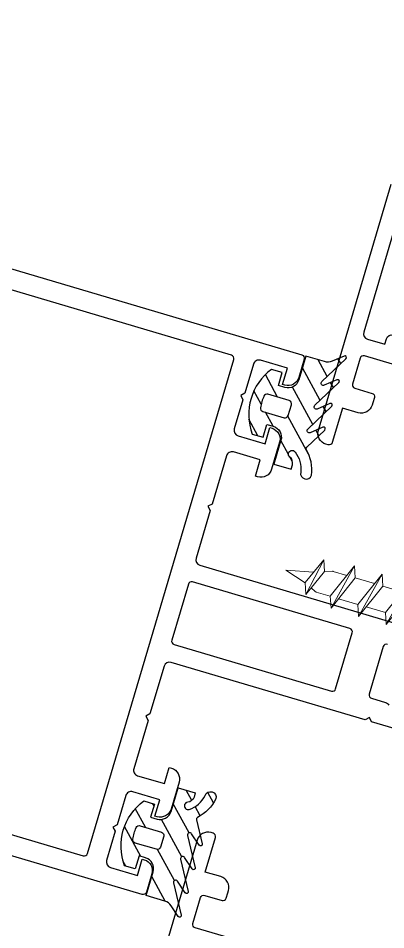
# Model space of a CAD drawing. Header units: millimetres. Extents: x 62878 to 70819, y -67946 to -61850.
# Drawn here: x 68204.46 to 68207.73, y -64829.21 to -64821.11 of the extents above; entities that cross this region are included whole.
import ezdxf

# ---------------------------------------------------------------- set-up
doc = ezdxf.new("R2010")
doc.units = ezdxf.units.MM
doc.layers.add('DOGRAMA', color=171, linetype='Continuous', lineweight=0)
pattern_1 = [(118.5057849383402, (68167.43644313564, -64929.69026009296), (-0.1395045678384407, -0.07576303882639554), [])]

# ---------------------------------------------------------------- blocks, each defined once
blk = doc.blocks.new('a2we')
at = {"lineweight": 5, "ltscale": 0.5}
for p, q in [((-196.0144480926461, -415.2868589025547), (-196.5925912144022, -417.2488821181558)), ((-196.0144480926461, -415.2868589025547), (-195.4639709594615, -417.7110762494052)), ((-197.5747968978259, -417.6063757508618), (-196.5747276986959, -417.2423803302317)), ((-194.1582851917165, -418.2620245979042), (-197.5747968978259, -417.6063757508618)), ((-195.1583543907882, -418.6260200186506), (-197.5747968978259, -417.6063757508618)), ((-196.8896500078097, -417.895480952812), (-197.0961171580722, -418.3448917148726)), ((-196.5747276986959, -417.2423803302317), (-194.1582851917165, -418.2620245979042)), ((-197.1143788935161, -419.7428166739272), (-197.1143788935161, -418.4283854465556)), ((-194.1582851917165, -418.2620245979042), (-195.1583543907882, -418.6260200186506)), ((-195.1583543907882, -418.6260200186506), (-194.9264251741961, -419.2953524503964)), ((-194.9154016761394, -420.634479622855), (-194.9154016761394, -419.3608343693425)), ((-198.1144480926461, -420.1068120946153), (-197.1143788935161, -419.7428166739268)), ((-194.9154016761721, -421.4039929561312), (-198.1144480926461, -420.1068120946153)), ((-193.9153324771005, -421.0399975355008), (-198.1144480926461, -420.1068120946153)), ((-197.1143788935161, -419.7428166739268), (-193.9153324771005, -421.0399975355008)), ((-197.1143788935161, -419.7428166739268), (-193.9153324771005, -421.0399975355008)), ((-197.1143788935161, -422.2969096404012), (-197.1143788935162, -420.512330007273)), ((-193.9153324771005, -421.0399975355008), (-194.9154016761721, -421.4039929561312)), ((-194.9154016761721, -423.1885725893157), (-194.9154016761721, -421.4039929561312)), ((-198.1144480926461, -422.6609050610894), (-197.1143788935161, -422.2969096404012)), ((-194.9154016761721, -423.9580859226053), (-198.1144480926461, -422.6609050610894)), ((-193.9153324771005, -423.594090501975), (-198.1144480926461, -422.6609050610894)), ((-197.1143788935161, -422.2969096404012), (-193.9153324771005, -423.594090501975)), ((-197.1143788935161, -422.2969096404012), (-193.9153324771005, -423.594090501975)), ((-197.1143788935161, -424.8510026068752), (-197.1143788935162, -423.0664229737469)), ((-193.9153324771005, -423.594090501975), (-194.9154016761721, -423.9580859226053)), ((-194.9154016761721, -425.7426655557898), (-194.9154016761721, -423.9580859226053)), ((-198.1144480926461, -425.2149980275636), (-197.1143788935161, -424.8510026068752)), ((-194.9154016761721, -426.5121788890793), (-198.1144480926461, -425.2149980275636)), ((-193.9153324771005, -426.1481834684492), (-198.1144480926461, -425.2149980275636)), ((-197.1143788935161, -424.8510026068752), (-193.9153324771005, -426.1481834684492)), ((-197.1143788935161, -424.8510026068752), (-193.9153324771005, -426.1481834684492)), ((-197.1143788935161, -427.3050955733496), (-197.1143788935162, -425.6205159402211)), ((-193.9153324771005, -426.1481834684492), (-194.9154016761721, -426.5121788890793)), ((-194.9154016761721, -428.1967585222638), (-194.9154016761721, -426.5121788890793)), ((-198.1144480926461, -427.669090994038), (-197.1143788935161, -427.3050955733496)), ((-194.9154016761721, -428.9662718555534), (-198.1144480926461, -427.669090994038)), ((-193.9153324771005, -428.6022764349236), (-198.1144480926461, -427.669090994038)), ((-197.1143788935161, -427.3050955733496), (-193.9153324771005, -428.6022764349236)), ((-197.1143788935161, -427.3050955733496), (-193.9153324771005, -428.6022764349236)), ((-197.1143788935161, -429.5591885398237), (-197.1143788935161, -428.0237477951896)), ((-193.9153324771005, -428.6022764349236), (-194.9154016761721, -428.9662718555534)), ((-194.9154016761721, -430.450851488738), (-194.9154016761721, -428.9662718555534)), ((-198.1144480926461, -429.9231839605702), (-197.1143788935161, -429.5591885398237)), ((-194.9154016761721, -431.2203648220857), (-198.1144480926461, -429.9231839605702)), ((-193.9153324771005, -430.8563694013976), (-198.1144480926461, -429.9231839605702)), ((-197.1143788935161, -429.5591885398237), (-193.9153324771005, -430.8563694013976)), ((-197.1143788935161, -429.5591885398237), (-193.9153324771005, -430.8563694013976)), ((-197.1143788935161, -431.8132815063559), (-197.1143788935161, -430.2778407616635)), ((-193.9153324771005, -430.8563694013976), (-194.9154016761721, -431.2203648220857)), ((-194.9154016761721, -432.7049444552304), (-194.9154016761721, -431.2203648220857)), ((-198.1144480926461, -432.177276926986), (-197.1143788935161, -431.8132815063559)), ((-194.9154016761721, -433.4744577885599), (-198.1144480926461, -432.177276926986)), ((-193.9153324771005, -433.1104623678716), (-198.1144480926461, -432.177276926986)), ((-197.1143788935161, -431.8132815063559), (-193.9153324771005, -433.1104623678716)), ((-197.1143788935161, -431.8132815063559), (-193.9153324771005, -433.1104623678716)), ((-197.1143788935161, -434.0673744728301), (-197.1143788935161, -432.5319337281958)), ((-193.9153324771005, -433.1104623678716), (-194.9154016761721, -433.4744577885599)), ((-198.1144480926461, -434.4313698935184), (-197.1143788935161, -434.0673744728301)), ((-197.1143788935161, -434.0673744728301), (-193.9153324771005, -435.364555334404)), ((-197.1143788935161, -434.0673744728301), (-193.9153324771005, -435.364555334404)), ((-194.9154016761721, -434.9590374217446), (-194.9154016761721, -433.4744577885599)), ((-194.9154016761721, -435.7285507550341), (-198.1144480926461, -434.4313698935184)), ((-193.9153324771005, -435.364555334404), (-198.1144480926461, -434.4313698935184)), ((-197.1143788935161, -436.3642339800811), (-197.1143788935161, -434.7860266946118)), ((-193.9153324771005, -435.364555334404), (-194.9154016761721, -435.7285507550341)), ((-194.9154016761721, -437.2558969289955), (-194.9154016761721, -435.7285507550341)), ((-198.1144480926461, -436.7282294008277), (-197.1143788935161, -436.3642339800811)), ((-197.1143788935161, -436.3642339800811), (-193.9153324771005, -437.6614148416551)), ((-197.1143788935161, -436.3642339800811), (-193.9153324771005, -437.6614148416551)), ((-194.9154016761721, -438.0254102623434), (-198.1144480926461, -436.7282294008277)), ((-193.9153324771005, -437.6614148416551), (-198.1144480926461, -436.7282294008277)), ((-197.1143788935161, -438.6610934873901), (-197.1143788935161, -437.1337473134849)), ((-193.9153324771005, -437.6614148416551), (-194.9154016761721, -438.0254102623434)), ((-194.9154016761721, -439.5527564362646), (-194.9154016761721, -438.0254102623434)), ((-198.1144480926461, -439.0250889080787), (-197.1143788935161, -438.6610934873901)), ((-194.9154016761721, -440.3222697695944), (-198.1144480926461, -439.0250889080787)), ((-193.9153324771005, -439.9582743489061), (-198.1144480926461, -439.0250889080787)), ((-197.1143788935161, -438.6610934873901), (-193.9153324771005, -439.9582743489061)), ((-197.1143788935161, -438.6610934873901), (-193.9153324771005, -439.9582743489061)), ((-197.1143788935161, -440.9579529946993), (-197.1143788935161, -439.430606820736)), ((-193.9153324771005, -439.9582743489061), (-194.9154016761721, -440.3222697695944)), ((-194.9154016761721, -441.849615943574), (-194.9154016761721, -440.3222697695944)), ((-198.1144480926461, -441.3219484153295), (-197.1143788935161, -440.9579529946993)), ((-194.9154016761721, -442.6191292769035), (-198.1144480926461, -441.3219484153295)), ((-193.9153324771005, -442.2551338562151), (-198.1144480926461, -441.3219484153295)), ((-197.1143788935161, -440.9579529946993), (-193.9153324771005, -442.2551338562151)), ((-197.1143788935161, -443.2537258831643), (-197.1143788935161, -441.7274663280053)), ((-193.9153324771005, -442.2551338562151), (-194.9154016761721, -442.6191292769035)), ((-194.9154016761721, -444.1453888320787), (-194.9154016761721, -442.6191292769035)), ((-198.1144480926461, -443.6177213039109), (-197.1143788935161, -443.2537258831643)), ((-194.9154016761721, -444.9149021654266), (-198.1144480926461, -443.6177213039109)), ((-193.9153324771005, -444.5509067447383), (-198.1144480926461, -443.6177213039109)), ((-197.1143788935161, -443.2537258831643), (-193.9153324771005, -444.5509067447383)), ((-197.1143788935161, -445.5538642814245), (-197.1143788935161, -444.0232392165685)), ((-193.9153324771005, -444.5509067447383), (-194.9154016761721, -444.9149021654266)), ((-194.9154016761721, -446.4455272302989), (-194.9154016761721, -444.9149021654266)), ((-198.1144480926461, -445.9178597020545), (-197.1143788935161, -445.5538642814245)), ((-193.9153324771005, -446.8510451429402), (-198.1144480926461, -445.9178597020545)), ((-194.9154016761721, -447.2150405636282), (-198.1144480926461, -445.9178597020545)), ((-197.1143788935161, -445.5538642814245), (-193.9153324771005, -446.8510451429402)), ((-197.1143788935161, -445.5538642814245), (-193.9153324771005, -446.8510451429402)), ((-197.1143788935161, -447.8540026795677), (-197.1143788935161, -446.3233776147298)), ((-193.9153324771005, -446.8510451429402), (-194.9154016761721, -447.2150405636282)), ((-197.1143788935161, -447.8540026795677), (-198.1144480926461, -448.2179981003141)), ((-193.9153324771005, -449.1511835411412), (-197.1143788935161, -447.8540026795677)), ((-194.9154016761721, -448.7456656284821), (-194.9154016761721, -447.2150405636282)), ((-194.9154016761721, -449.5151789618299), (-198.1144480926461, -448.2179981003141)), ((-198.1144480926461, -448.2179981003141), (-193.9153324771005, -449.1511835411412)), ((-197.1143788935161, -450.1541410778275), (-197.1143788935161, -448.6235160129718)), ((-193.9153324770423, -449.1511835411412), (-194.9154016761721, -449.5151789618299)), ((-194.9154016761723, -451.0458040266858), (-194.9154016761721, -449.5151789618299)), ((-198.1144480926461, -450.5181364984577), (-197.1143788935161, -450.1541410778275)), ((-197.1143788935161, -450.1541410778275), (-193.9153324770423, -451.4513219393434)), ((-194.9154016761721, -451.8153173600317), (-198.1144480926461, -450.5181364984577)), ((-193.9153324770423, -451.4513219393434), (-198.1144480926461, -450.5181364984577)), ((-197.1143788935161, -453.2868589025547), (-197.1143788935162, -450.9236544111328)), ((-193.9153324770423, -451.4513219393434), (-194.9154016761721, -451.8153173600317)), ((-194.9154016761721, -453.2868589025547), (-194.9154016761721, -451.8153173600317)), ((-192.7980524524961, -453.2868589025547), (-199.230843732796, -453.2868589025547)), ((-199.230843732796, -454.5827171301502), (-199.230843732796, -453.2868589025547)), ((-192.7980524524961, -454.5827171301502), (-192.7980524524961, -453.2868589025547))]:
    blk.add_line(p, q, dxfattribs=at)
blk.add_lwpolyline([(-196.4690204826777, -455.6637351848848), (-196.1125089353335, -455.3998333582319), (-195.9163872499585, -455.3998333582319), (-195.5598757026143, -455.6637351848848)], dxfattribs=at)
for centre, radius, start, end in [((-196.9143788935627, -418.4283854465556), 0.2, 155.3251238657465, 180), ((-195.115401676151, -419.3608343693425), 0.2, 0, 19.11162363728389), ((-195.6603624057317, -449.5292358589606), 6.187568978619671, 234.757305859688, 262.4904896380407), ((-196.3685337795604, -449.5292358589606), 6.187568978619673, 277.5095103619591, 305.2426941403116)]:
    blk.add_arc(centre, radius, start, end, dxfattribs=at)

msp = doc.modelspace()

# ---------------------------------------------------------------- hatches: boundary and pattern name
at = {"layer": 'DOGRAMA', "lineweight": -2}
h = msp.add_hatch(dxfattribs=at)
h.set_pattern_fill('ANSI31', color=256, scale=0.05, angle=73.50578493834035, style=0)
h.set_pattern_definition(pattern_1)
edge = h.paths.add_edge_path()
edge.add_arc((68207.21141984212, -64824.06995394261), 0.1000000000231808, 253.5057849000145, 293.50578489999754, ccw=False)
edge.add_line((68207.18302798856, -64824.16583878321), (68207.01707244152, -64824.11669873619))
edge.add_line((68207.01707244152, -64824.11669873619), (68206.95461036384, -64824.32764538551))
edge.add_arc((68206.85872552329, -64824.29925353204), 0.09999999996053285, 253.50578494088012, 343.50578494088006, ccw=False)
edge.add_line((68206.83033366982, -64824.39513837259), (68206.7728027654, -64824.37810326049))
edge.add_line((68206.7728027654, -64824.37810326049), (68206.80687298957, -64824.26304145181))
edge.add_line((68206.80687298957, -64824.26304145181), (68206.71098814899, -64824.23464959834))
edge.add_arc((68207.00935195091, -64824.63587153402), 0.4999999999743814, 126.6358872949497, 200.3756825873719)
edge.add_line((68206.54063702811, -64824.80995864188), (68206.63652186873, -64824.83835049537))
edge.add_line((68206.63652186873, -64824.83835049537), (68206.67059209288, -64824.72328868663))
edge.add_line((68206.67059209288, -64824.72328868663), (68206.72812299721, -64824.74032379875))
edge.add_arc((68206.69973114376, -64824.83620863935), 0.09999999999826054, -16.494215044023917, 73.5057849559762, ccw=False)
edge.add_line((68206.79561598436, -64824.8646004928), (68206.73315390668, -64825.07554714211))
edge.add_line((68206.73315390668, -64825.07554714211), (68206.8860662613, -64825.12082505196))
edge.add_line((68206.8860662613, -64825.12082505196), (68206.8972751931, -64825.08297029753))
edge.add_arc((68206.83495004673, -64825.06451559272), 0.06499999999743597, 343.5057848947338, 411.9151204104298)
edge.add_arc((68206.89520764053, -64824.98762445369), 0.03268943071076953, 38.075505820889816, 231.9151204704017, ccw=False)
edge.add_arc((68206.73176394483, -64825.11904170395), 0.2424115900549468, -6.803520844357081, 38.70325156241779, ccw=False)
edge.add_arc((68207.02079644843, -64825.16068998515), 0.05002797728253574, 165.0203900074541, 342.5336263099787)
edge.add_arc((68206.69923465216, -64825.13267955319), 0.3717812401540649, 353.3542853683467, 390.005805858313)
edge.add_arc((68207.03974565091, -64824.9392993225), 0.01999999998139768, 133.5057849278433, 201.8914478229004, ccw=False)
edge.add_line((68207.02597709472, -64824.92479322517), (68207.1855719667, -64824.77331271912))
edge.add_arc((68207.17524554952, -64824.76243314612), 0.0150000000111095, 313.5057850042036, 473.5057849993926)
edge.add_line((68207.16926292461, -64824.74867784897), (68207.05635612574, -64824.79778467797))
edge.add_arc((68207.04837929257, -64824.77944428178), 0.01999999999477411, 133.5057849437303, 293.50578493956186, ccw=False)
edge.add_line((68207.03461073636, -64824.76493818445), (68207.24803404431, -64824.56236606983))
edge.add_arc((68207.23770762717, -64824.55148649682), 0.01500000000162819, 313.5057848853069, 473.505784897449)
edge.add_line((68207.23172500229, -64824.53773119967), (68207.1188182034, -64824.5868380287))
edge.add_arc((68207.11084137023, -64824.56849763249), 0.02000000000898679, 133.5057848704448, 293.5057848763925, ccw=False)
edge.add_line((68207.09707281404, -64824.55399153514), (68207.31049612197, -64824.35141942052))
edge.add_arc((68207.30016970483, -64824.34053984753), 0.01499999997577838, 313.50578490239, 473.505784879731)
edge.add_line((68207.29418707997, -64824.3267845504), (68207.18128028107, -64824.37589137939))
edge.add_arc((68207.17330344788, -64824.35755098319), 0.02000000001392242, 133.5057849452677, 293.5057849611637, ccw=False)
edge.add_line((68207.15953489166, -64824.34304488584), (68207.37295819964, -64824.14047277124))
edge.add_arc((68207.36263178248, -64824.12959319825), 0.01499999999581427, 313.5057849830209, 473.5057849816748)
edge.add_line((68207.35664915759, -64824.11583790112), (68207.25130400796, -64824.16165592361))
edge = h.paths.add_edge_path(flags=16)
edge.add_line((68206.63511883613, -64824.60849315229), (68206.82363423915, -64824.66431325559))
edge.add_arc((68206.8321517952, -64824.63554780339), 0.03000000001937126, 253.5057849353427, 343.5057849353427)
edge.add_line((68206.8609172474, -64824.64406535945), (68206.88930910084, -64824.54818051885))
edge.add_arc((68206.8605436487, -64824.53966296279), 0.02999999996562472, 343.5057848904557, 433.5057849077253)
edge.add_line((68206.86906120475, -64824.51089751064), (68206.68054580168, -64824.45507740739))
edge.add_arc((68206.67202824565, -64824.48384285953), 0.02999999996227237, 73.50578496102212, 155.7393508006087)
edge.add_arc((68207.00935195091, -64824.63587153404), 0.3999999999664204, 155.7393507663354, 171.2722191022169)
edge.add_arc((68206.64363639218, -64824.57972770013), 0.02999999999315176, 171.2722191118074, 253.505784915616)
h = msp.add_hatch(dxfattribs=at)
h.set_pattern_fill('ANSI31', color=256, scale=0.05, angle=73.50578493834035, style=0)
h.set_pattern_definition(pattern_1)
edge = h.paths.add_edge_path()
edge.add_arc((68205.73504346084, -64829.05596565342), 0.09999999996034821, 33.50578493157155, 73.50578493170192)
edge.add_line((68205.76343531432, -64828.96008081287), (68205.59747976728, -64828.91094076584))
edge.add_line((68205.59747976728, -64828.91094076584), (68205.6599418449, -64828.69999411656))
edge.add_arc((68205.56405700432, -64828.67160226304), 0.1000000000028995, 343.5057849176337, 433.5057849124528)
edge.add_line((68205.59244885785, -64828.57571742246), (68205.53491795345, -64828.55868231038))
edge.add_line((68205.53491795345, -64828.55868231038), (68205.5008477293, -64828.67374411906))
edge.add_line((68205.5008477293, -64828.67374411906), (68205.40496288869, -64828.64535226561))
edge.add_arc((68205.87367781151, -64828.47126515779), 0.4999999999876024, 126.63588728928829, 200.3756825815212, ccw=False)
edge.add_line((68205.57531400962, -64828.07004322206), (68205.67119885024, -64828.09843507553))
edge.add_line((68205.67119885024, -64828.09843507553), (68205.63712862605, -64828.21349688426))
edge.add_line((68205.63712862605, -64828.21349688426), (68205.69465953039, -64828.23053199633))
edge.add_arc((68205.72305138389, -64828.13464715575), 0.09999999999670213, 253.5057849296254, 343.5057849296254)
edge.add_line((68205.81893622447, -64828.16303900925), (68205.88139830212, -64827.95209235996))
edge.add_line((68205.88139830212, -64827.95209235996), (68206.03431065672, -64827.99737026978))
edge.add_line((68206.03431065672, -64827.99737026978), (68206.02310172492, -64828.03522502421))
edge.add_arc((68205.96077657852, -64828.01677031946), 0.0650000000088159, 275.0964494402273, 343.50578495121465, ccw=False)
edge.add_arc((68205.969454582, -64828.11407354208), 0.03268943072776573, 95.0964494103329, 288.9360640299174)
edge.add_arc((68205.90391389889, -64827.91485317614), 0.2424115900936738, 288.3083183051461, 333.8150907132649)
edge.add_arc((68206.16902496165, -64828.03728884037), 0.05002797726259969, -15.522056439561425, 161.9911798597984, ccw=False)
edge.add_arc((68205.88405435676, -64827.88570280056), 0.3717812401355381, 297.0057640200754, 333.65728450963934, ccw=False)
edge.add_arc((68206.06437868293, -64828.23330428397), 0.01999999998814083, 125.120122038519, 193.5057849434693)
edge.add_line((68206.04493175604, -64828.23797515476), (68206.09632028645, -64828.45192862116))
edge.add_arc((68206.08173509128, -64828.45543177424), 0.01499999998553853, -146.49421506818192, 13.505784916445691, ccw=False)
edge.add_line((68206.06922763993, -64828.46371209188), (68206.00126079418, -64828.3610479124))
edge.add_arc((68205.98458419234, -64828.37208833594), 0.0200000000187303, 33.50578491100512, 193.5057849037296)
edge.add_line((68205.96513726542, -64828.37675920672), (68206.03385820882, -64828.66287527046))
edge.add_arc((68206.01927301366, -64828.66637842356), 0.01499999997648678, -146.4942149986603, 13.505785010497675, ccw=False)
edge.add_line((68206.00676556231, -64828.67465874122), (68205.93879871647, -64828.57199456169))
edge.add_arc((68205.92212211467, -64828.58303498523), 0.01999999998232883, 33.50578498004337, 193.5057849734729)
edge.add_line((68205.9026751878, -64828.58770585601), (68205.97139613115, -64828.87382191977))
edge.add_arc((68205.95681093597, -64828.87732507286), 0.01500000000308653, -146.4942150525177, 13.50578495751148, ccw=False)
edge.add_line((68205.9443034846, -64828.88560539052), (68205.87633663882, -64828.78294121099))
edge.add_arc((68205.85966003701, -64828.79398163452), 0.01999999999044617, 33.50578493965019, 193.5057849434693)
edge.add_line((68205.84021311012, -64828.7986525053), (68205.9089340535, -64829.08476856908))
edge.add_arc((68205.89434885832, -64829.08827172218), 0.01500000000308653, -146.4942150525177, 13.50578495751148, ccw=False)
edge.add_line((68205.88184140695, -64829.09655203983), (68205.8184264699, -64829.00076353578))
edge = h.paths.add_edge_path(flags=16)
edge.add_line((68205.54487166229, -64828.29047103114), (68205.73338706532, -64828.34629113441))
edge.add_arc((68205.7248695093, -64828.37505658658), 0.02999999998320198, -16.49421502714182, 73.50578497285818, ccw=False)
edge.add_line((68205.75363496147, -64828.3835741426), (68205.72524310797, -64828.47945898316))
edge.add_arc((68205.69647765574, -64828.47094142711), 0.03000000004727742, 253.5057849511241, 343.5057849511241, ccw=False)
edge.add_line((68205.68796009969, -64828.49970687933), (68205.49944469673, -64828.44388677608))
edge.add_arc((68205.50796225278, -64828.41512132389), 0.03000000001239472, 171.2722190885543, 253.5057849313974, ccw=False)
edge.add_arc((68205.87367781147, -64828.47126515762), 0.3999999999149874, 155.7393507880954, 171.2722191242474, ccw=False)
edge.add_arc((68205.53635410623, -64828.31923648332), 0.03000000001171502, 73.50578490080358, 155.7393507347657, ccw=False)

# ---------------------------------------------------------------- linework, layer by layer
at = {"layer": 'DOGRAMA', "lineweight": -2, "ltscale": 0.5}
for points in [[(68196.8762053044, -64821.11395072944), (68206.98246750297, -64824.10645208675, -0.4142135623732619), (68207.00271539911, -64824.14373509499), (68206.95444924818, -64824.30673932399, -0.4142135623730951), (68206.8301725541, -64824.37423231111), (68206.810995586, -64824.36855394041), (68206.85358336622, -64824.2247266795), (68206.61387126474, -64824.1537470458, 0.4142135623730951), (68206.5517329177, -64824.18749353936), (68206.4750749133, -64824.44638260896), (68206.43779190505, -64824.46663050511), (68206.45803980119, -64824.50391351331), (68206.38138179679, -64824.76280258292, 0.4142135623730951), (68206.41512829033, -64824.82494092998), (68206.6548403918, -64824.89592056368), (68206.69742817205, -64824.75209330277), (68206.71660514022, -64824.75777167348, -0.4142135623728953), (68206.78409812727, -64824.88204836758), (68206.71311849353, -64825.12176046906, -0.4142135623729619), (68206.58884179947, -64825.18925345615), (68206.56966483136, -64825.18357508545), (68206.61225261161, -64825.03974782457), (68206.37254051011, -64824.96876819085, 0.4142135623731395), (68206.31040216307, -64825.00251468441), (68206.1835306024, -64825.43098475157), (68206.1462475942, -64825.45123264773), (68206.16649549032, -64825.48851565593), (68206.04067955495, -64825.91342067004, 0.4142135623730951), (68206.0744260485, -64825.97555901711), (68207.80035317919, -64826.48661237981)], [(68208.16363942384, -64822.38310226669, 0.2621398995659221), (68207.91010939234, -64822.62902847616), (68207.53249774096, -64823.90429685607, 0.4142135623730951), (68207.5662442345, -64823.96643520311), (68207.71965997947, -64824.01186216869), (68207.7338559062, -64823.96391974838, -0.4142135623730951), (68207.79599425322, -64823.93017325482), (68207.81517122139, -64823.93585162553, -0.4142135623730951), (68207.8354191175, -64823.97313463372), (68207.81554482007, -64824.04025402218), (68210.43320096828, -64824.81535162231), (68210.92438003357, -64823.15654388005), (68208.30672388538, -64822.38144627989), (68208.28684958795, -64822.44856566831, -0.4142135623730951), (68208.24956657966, -64822.46881356445), (68208.23038961156, -64822.46313519374, -0.3618128521052944), (68208.19486469662, -64822.40991661009)], [(68208.42497395587, -64824.37714588674), (68207.53803918038, -64824.11452124202, 0.4142135623730951), (68207.50075617214, -64824.13476913814), (68207.43261572378, -64824.36489275559, 0.4142135623730951), (68207.4528636199, -64824.40217576381), (68207.60627936485, -64824.44760272937, -0.4142135623730951), (68207.62652726099, -64824.48488573761), (68207.61233133427, -64824.53282815791), (68207.60665296357, -64824.55200512601, -0.4142135623730951), (68207.48237626947, -64824.61949811311), (68207.34334325066, -64824.57832992556), (68207.25248931948, -64824.88516141547, -0.4142135623730951), (68207.21520631126, -64824.9054093116), (68207.19602934312, -64824.89973094089, -0.4142135623730951), (68207.12853635602, -64824.77545424682), (68207.7758706155, -64822.58927988129, -0.4142135623730951)], [(68208.42696703134, -64827.61078099723), (68207.60235740218, -64827.36661105727), (68207.58210950604, -64827.32932804902), (68207.54482649785, -64827.34957594516), (68205.81889936712, -64826.83852258245, 0.4142135623730951), (68205.75676102008, -64826.87226907598), (68205.63094508476, -64827.2971740901), (68205.59366207648, -64827.31742198618), (68205.61390997263, -64827.35470499445), (68205.48703841201, -64827.78317506162, 0.4142135623730951), (68205.52078490553, -64827.84531340867), (68205.76049700705, -64827.91629304238), (68205.80308478729, -64827.7724657815), (68205.82226175541, -64827.77814415221, -0.4142135623729619), (68205.88975474249, -64827.90242084628), (68205.81877510878, -64828.14213294775, -0.4142135623728953), (68205.69449841467, -64828.20962593486), (68205.67532144657, -64828.20394756416), (68205.71790922686, -64828.06012030326), (68205.47819712531, -64827.98914066955, 0.4142135623730951), (68205.4160587783, -64828.02288716313), (68205.3394007739, -64828.28177623272), (68205.30211776565, -64828.30202412885), (68205.32236566179, -64828.33930713707), (68205.24570765736, -64828.59819620664, 0.4142135623730951), (68205.27945415092, -64828.66033455373), (68205.51916625243, -64828.73131418745), (68205.56175403262, -64828.58748692651), (68205.58093100073, -64828.59316529724, -0.4142135623728953), (68205.64842398789, -64828.71744199131), (68205.60015783695, -64828.88044622034, -0.4142135623729288), (68205.56287482868, -64828.90069411646), (68195.45661263015, -64825.90819275912, -0.4142135623729288)], [(68207.74356947222, -64826.678382061, 0.4142135623729288), (68207.70628646403, -64826.69862995713), (68207.58136230869, -64827.12052325574, 0.4142135623725959), (68207.60161020482, -64827.15780626399), (68207.72557906504, -64827.19451389882, -0.1989123673796753), (68207.75532158482, -64827.21859394468)], [(68206.92020572117, -64829.45904243822), (68206.03327094566, -64829.19641779349, -0.4142135623730951), (68206.01302304951, -64829.15913478528), (68206.0811634979, -64828.92901116783, -0.4142135623730951), (68206.11844650612, -64828.90876327171), (68206.2718622511, -64828.95419023729, 0.4142135623730951), (68206.30914525932, -64828.93394234116), (68206.323341186, -64828.88599992084), (68206.32901955672, -64828.86682295275, 0.4142135623730951), (68206.26152656962, -64828.74254625867), (68206.12249355079, -64828.70137807111), (68206.21334748191, -64828.39454658121, 0.4142135623730951), (68206.19309958577, -64828.35726357298), (68206.17392261766, -64828.35158520228, 0.4142135623730951), (68206.0496459236, -64828.4190781894), (68205.4023116641, -64830.60525255493, 0.4142135623730951)]]:
    msp.add_lwpolyline(points, format="xyb", dxfattribs=at)
msp.add_lwpolyline([(68199.12633614239, -64821.96794792614), (68198.79073920031, -64821.86857643894), (68196.99769268121, -64821.33764877879, 0.4142135623730953), (68196.96040967297, -64821.3578966749), (68195.66006278334, -64825.74942237407, 0.4142135623730951), (68195.68031067948, -64825.78670538233), (68197.47335719859, -64826.3176330425), (68197.8089541407, -64826.41700452969), (68205.03867112144, -64828.55775028249, 0.4142135623730951), (68205.07595412966, -64828.53750238633), (68206.37630101925, -64824.14597668716, 0.4142135623722071), (68206.35605312316, -64824.10869367891)], format="xyb", close=True, dxfattribs=at)
at = {"layer": 'DOGRAMA', "lineweight": -2}
for points in [[(68207.25130400796, -64824.16165592361, -0.176326980708443), (68207.18302798856, -64824.16583878321), (68207.01707244152, -64824.11669873619), (68206.95461036384, -64824.32764538551, -0.4142135623726288), (68206.83033366982, -64824.39513837259), (68206.7728027654, -64824.37810326049), (68206.80687298957, -64824.26304145181), (68206.71098814899, -64824.23464959834, 0.3333333333332321), (68206.54063702811, -64824.80995864188), (68206.63652186873, -64824.83835049537), (68206.67059209288, -64824.72328868663), (68206.72812299721, -64824.74032379875, -0.4142135623730951), (68206.79561598436, -64824.8646004928), (68206.73315390668, -64825.07554714211), (68206.8860662613, -64825.12082505196), (68206.8972751931, -64825.08297029753, 0.3076847592325163), (68206.87504387848, -64825.01335423371, -1.128701775594264), (68206.92094071905, -64824.96746490135, -0.2012120834862478), (68206.97246852829, -64825.14775898961, 0.9785310008383128), (68207.06851779914, -64825.17570568346, 0.1612998685773607), (68207.02118781258, -64824.94675630821, -0.3075716929248266), (68207.02597709472, -64824.92479322517), (68207.1855719667, -64824.77331271912, 0.8390996311771568), (68207.16926292461, -64824.74867784897), (68207.05635612574, -64824.79778467797, -0.8390996311749109), (68207.03461073636, -64824.76493818445), (68207.24803404431, -64824.56236606983, 0.8390996311813727), (68207.23172500229, -64824.53773119967), (68207.1188182034, -64824.5868380287, -0.8390996311751685), (68207.09707281404, -64824.55399153514), (68207.31049612197, -64824.35141942052, 0.8390996311750223), (68207.29418707997, -64824.3267845504), (68207.18128028107, -64824.37589137939, -0.8390996311790603), (68207.15953489166, -64824.34304488584), (68207.37295819964, -64824.14047277124, 0.8390996311813727), (68207.35664915759, -64824.11583790112)], [(68206.63511883613, -64824.60849315229), (68206.82363423915, -64824.66431325559, 0.414213562374205), (68206.8609172474, -64824.64406535945), (68206.88930910084, -64824.54818051885, 0.4142135623730951), (68206.86906120475, -64824.51089751064), (68206.68054580168, -64824.45507740739, 0.3750467088372598), (68206.64467767498, -64824.47151621028, 0.0678788880673013), (68206.61398377932, -64824.57517549739, 0.3750467088370437)], [(68205.8184264699, -64829.00076353578, 0.176326980708443), (68205.76343531432, -64828.96008081287), (68205.59747976728, -64828.91094076584), (68205.6599418449, -64828.69999411656, 0.4142135623726288), (68205.59244885785, -64828.57571742246), (68205.53491795345, -64828.55868231038), (68205.5008477293, -64828.67374411906), (68205.40496288869, -64828.64535226561, -0.3333333333332321), (68205.57531400962, -64828.07004322206), (68205.67119885024, -64828.09843507553), (68205.63712862605, -64828.21349688426), (68205.69465953039, -64828.23053199633, 0.4142135623730951), (68205.81893622447, -64828.16303900925), (68205.88139830212, -64827.95209235996), (68206.03431065672, -64827.99737026978), (68206.02310172492, -64828.03522502421, -0.3076847592325163), (68205.96655069577, -64828.08151334665, 1.128701775594264), (68205.98006272246, -64828.14499386285, 0.2012120834862478), (68206.12144790828, -64828.02182202098, -0.9785310008383128), (68206.21722829383, -64828.05067679299, -0.1612998685773607), (68206.05287283199, -64828.21694532943, 0.3075716929248266), (68206.04493175604, -64828.23797515476), (68206.09632028645, -64828.45192862116, -0.8390996311771568), (68206.06922763993, -64828.46371209188), (68206.00126079418, -64828.3610479124, 0.8390996311749109), (68205.96513726542, -64828.37675920672), (68206.03385820882, -64828.66287527046, -0.8390996311813727), (68206.00676556231, -64828.67465874122), (68205.93879871647, -64828.57199456169, 0.8390996311751685), (68205.9026751878, -64828.58770585601), (68205.97139613115, -64828.87382191977, -0.8390996311750223), (68205.9443034846, -64828.88560539052), (68205.87633663882, -64828.78294121099, 0.8390996311790603), (68205.84021311012, -64828.7986525053), (68205.9089340535, -64829.08476856908, -0.8390996311813727), (68205.88184140695, -64829.09655203983)], [(68205.54487166229, -64828.29047103114), (68205.73338706532, -64828.34629113441, -0.414213562374205), (68205.75363496147, -64828.3835741426), (68205.72524310797, -64828.47945898316, -0.4142135623730951), (68205.68796009969, -64828.49970687933), (68205.49944469673, -64828.44388677608, -0.3750467088372598), (68205.4783096399, -64828.41056912113, -0.0678788880673013), (68205.50900353552, -64828.30690983402, -0.3750467088370437)]]:
    msp.add_lwpolyline(points, format="xyb", close=True, dxfattribs=at)
at = {"layer": 'DOGRAMA', "lineweight": -2, "ltscale": 5}
msp.add_lwpolyline([(68207.40974078751, -64826.53781745222), (68206.00982211481, -64826.12329639135, 0.4142135623730951), (68205.97253910656, -64826.14354428748), (68205.82490146847, -64826.64214545858, 0.4142135623730951), (68205.84514936458, -64826.67942846677), (68207.24506803729, -64827.09394952764, 0.4142135623730951), (68207.28235104552, -64827.07370163154), (68207.42998868361, -64826.57510046044, 0.4142135623730951)], format="xyb", close=True, dxfattribs=at)

# ---------------------------------------------------------------- block references
at = {"layer": 'DOGRAMA', "linetype": 'ByBlock', "lineweight": -2, "xscale": 0.09999999999876999, "yscale": 0.09999999999876999, "zscale": 0.09999999999876999, "rotation": 73.50578493445082}
msp.add_blockref('a2we', (68172.58417675717, -64795.43376832468), dxfattribs=at)

doc.saveas('drawing.dxf')
